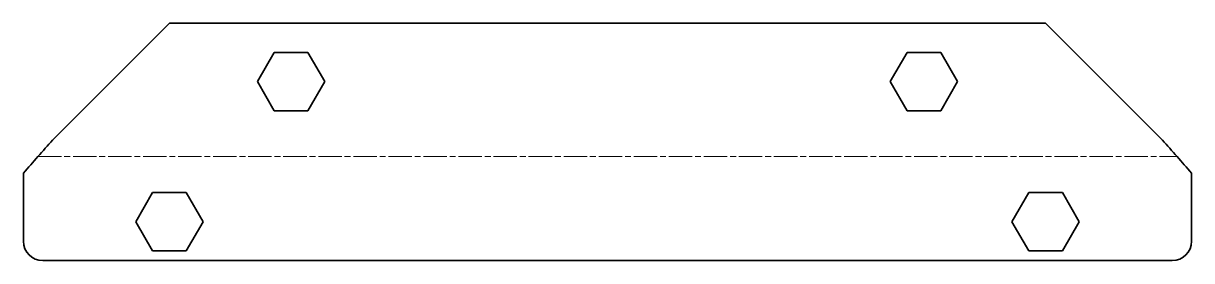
# Model space of a CAD drawing. Header units: inches. Extents: x 0 to 120, y 0 to 24.
import ezdxf

# ---------------------------------------------------------------- set-up
doc = ezdxf.new("R2010")
doc.units = ezdxf.units.IN
doc.header["$MEASUREMENT"] = 0
doc.linetypes.add('Chain', pattern=[13.68, 9.12, -1.14, 2.28, -1.14])
doc.layers.add('SIMUMAK Bend Centerline (ISO)', color=7, linetype='Chain', lineweight=9)
doc.layers.add('SIMUMAK Visible (ISO)', color=7, linetype='Continuous', lineweight=35)

# ---------------------------------------------------------------- blocks, each defined once
blk = doc.blocks.new('CD-IND-30-CSFIL-01_Sheet_CD-IND-30-CSFIL-01 (desplegada)')
at = {"layer": 'SIMUMAK Bend Centerline (ISO)', "ltscale": 0.263158}
blk.add_line((-58.5, -1.5), (58.5, -1.5), dxfattribs=at)
at = {"layer": 'SIMUMAK Visible (ISO)'}
for p, q in [((-57, 0.2), (-45, 12.2)), ((-45, 12.2), (45, 12.2)), ((45, 12.2), (57, 0.2)), ((-35.96, 6.2), (-34.23, 9.2)), ((-34.23, 9.2), (-30.77, 9.2)), ((-30.77, 9.2), (-29.04, 6.2)), ((29.04, 6.2), (30.77, 9.2)), ((30.77, 9.2), (34.23, 9.2)), ((34.23, 9.2), (35.96, 6.2)), ((-34.23, 3.2), (-35.96, 6.2)), ((-29.04, 6.2), (-30.77, 3.2)), ((30.77, 3.2), (29.04, 6.2)), ((35.96, 6.2), (34.23, 3.2)), ((-30.77, 3.2), (-34.23, 3.2)), ((34.23, 3.2), (30.77, 3.2)), ((-60, -10.2), (-60, -3.2)), ((60, -3.2), (60, -10.2)), ((-48.46, -8.2), (-46.73, -5.2)), ((-46.73, -5.2), (-43.27, -5.2)), ((-43.27, -5.2), (-41.54, -8.2)), ((41.54, -8.2), (43.27, -5.2)), ((43.27, -5.2), (46.73, -5.2)), ((46.73, -5.2), (48.46, -8.2)), ((-46.73, -11.2), (-48.46, -8.2)), ((-41.54, -8.2), (-43.27, -11.2)), ((43.27, -11.2), (41.54, -8.2)), ((48.46, -8.2), (46.73, -11.2)), ((-43.27, -11.2), (-46.73, -11.2)), ((46.73, -11.2), (43.27, -11.2)), ((58, -12.2), (-58, -12.2))]:
    blk.add_line(p, q, dxfattribs=at)
at = {"layer": 'SIMUMAK Visible (ISO)', "extrusion": (0, 0, -1)}
for centre, start, end in [((58, -10.2), 270, 0), ((-58, -10.2), 180, 270)]:
    blk.add_arc(centre, 2, start, end, dxfattribs=at)
at = {"layer": 'SIMUMAK Visible (ISO)'}
for points in [[(-60, -3.2), (-59, -2.07), (-58, -0.93), (-57, 0.2)], [(57, 0.2), (58, -0.93), (59, -2.07), (60, -3.2)]]:
    blk.add_open_spline(points, degree=3, dxfattribs=at)

msp = doc.modelspace()

# ---------------------------------------------------------------- block references
msp.add_blockref('CD-IND-30-CSFIL-01_Sheet_CD-IND-30-CSFIL-01 (desplegada)', (60, 12.2))

doc.saveas('drawing.dxf')
